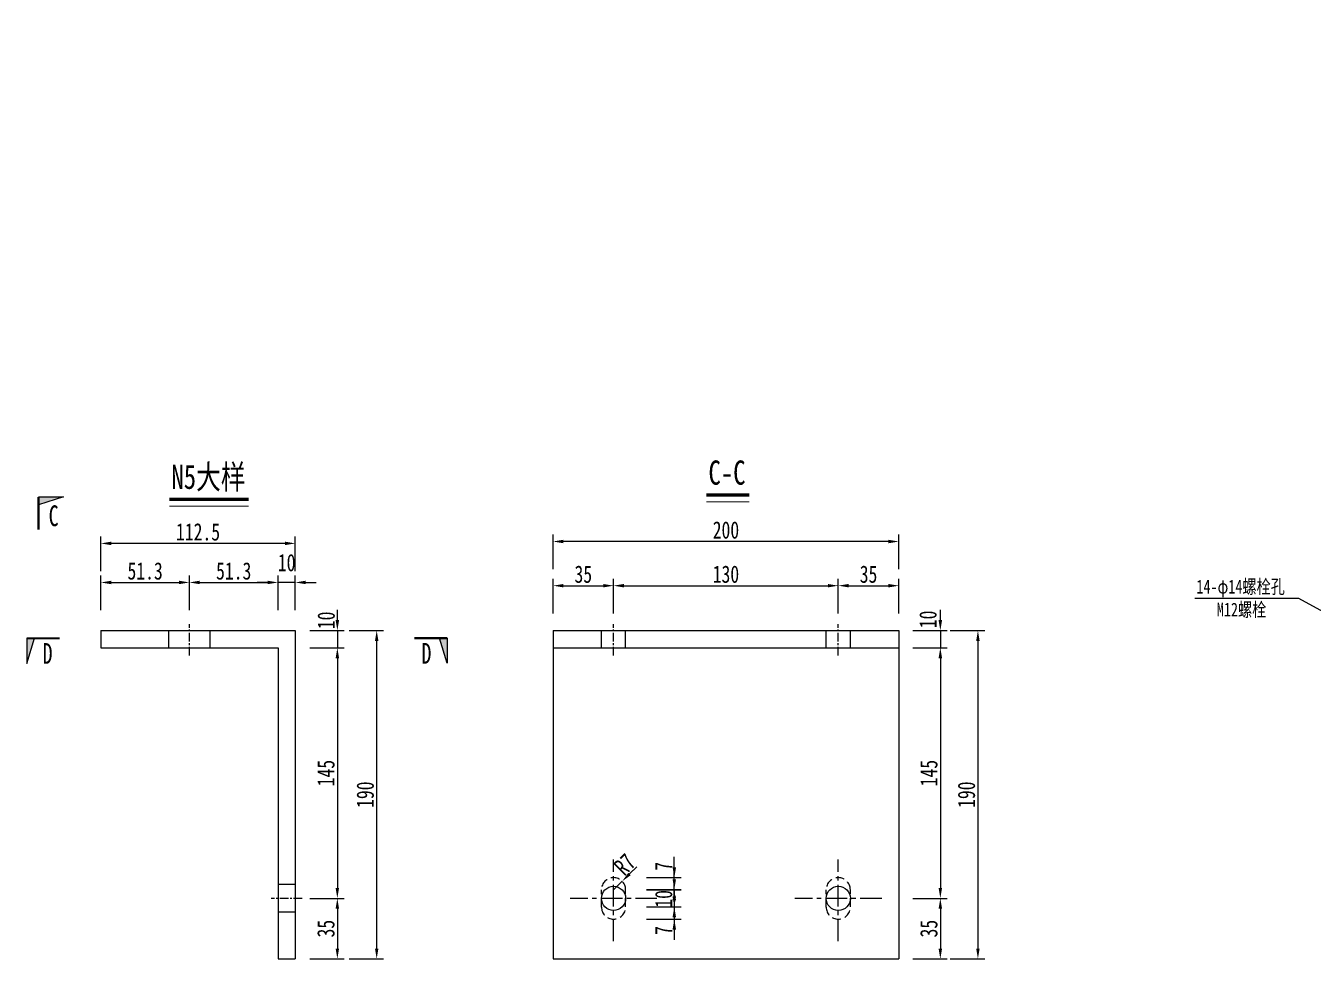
# Model space of a CAD drawing. Extents: x 98573 to 114325, y 0 to 100142.
# Drawn here: x 100269 to 101014, y 71284 to 71827 of the extents above; entities that cross this region are included whole.
import ezdxf
from ezdxf.enums import TextEntityAlignment as Align

# ---------------------------------------------------------------- set-up
doc = ezdxf.new("R2010")
doc.units = 0
doc.header["$MEASUREMENT"] = 0
doc.linetypes.add('CENTERX2', pattern=[4, 2.5, -0.5, 0.5, -0.5])
doc.linetypes.add('DASHED2', pattern=[0.375, 0.25, -0.125])
doc.layers.get('0').update_dxf_attribs({"lineweight": 13})
doc.layers.get('Defpoints').update_dxf_attribs({"color": 9, "lineweight": 5})
for name, color, linetype, lineweight in [('dashed', 4, 'DASHED2', 5), ('中心线', 2, 'CENTERX2', 15), ('文字', 7, 'Continuous', 5), ('文字说明', 7, 'Continuous', 5), ('标注', 4, 'Continuous', 13), ('细线', 4, 'Continuous', 13), ('钢板双线', 1, 'Continuous', 13)]:
    doc.layers.add(name, color=color, linetype=linetype, lineweight=lineweight)
doc.styles.get("Standard").update_dxf_attribs({"font": '仿宋_GB2312.ttf', "width": 0.75})
doc.dimstyles.new('0.1', dxfattribs={"dimscale": 0, "dimtxt": 2.5, "dimasz": 1.5, "dimexe": 1, "dimexo": 1, "dimgap": 0.4, "dimtad": 1, "dimdec": 1, "dimdsep": 46, "dimtxsty": 'Standard', "dimcen": 0.2, "dimclrd": 256, "dimclre": 256, "dimclrt": 256, "dimadec": 3, "dimazin": 2, "dimtfac": 1, "dimtdec": 1, "dimtmove": 2, "dimatfit": 3, "dimfxl": 4, "dimfxlon": 1, "dimtolj": 1, "dimtzin": 0, "dimlwd": -1, "dimlwe": -1, "dimarcsym": 0})

# ---------------------------------------------------------------- blocks, each defined once
blk = doc.blocks.new('*D1294')
at = {"layer": 'Defpoints', "color": 0, "transparency": 16777216}
for p in [(100363.56, 71505.28), (100312.31, 71477.47), (100363.56, 71477.47)]:
    blk.add_point(p, dxfattribs=at)
at = {"layer": '标注', "transparency": 16777216}
for p, q in [((100312.31, 71489.28), (100312.31, 71509.28)), ((100363.56, 71489.28), (100363.56, 71509.28))]:
    blk.add_line(p, q, dxfattribs=at)
at = {"layer": '标注', "color": 4, "transparency": 16777216}
blk.add_line((100318.31, 71505.28), (100357.56, 71505.28), dxfattribs=at)
for points in [[(100318.31, 71506.28), (100318.31, 71504.28), (100312.31, 71505.28)], [(100357.56, 71506.28), (100357.56, 71504.28), (100363.56, 71505.28)]]:
    blk.add_solid(points, dxfattribs=at)
at = {"layer": '标注', "transparency": 16777216, "insert": (100337.94, 71511.88), "char_height": 10, "attachment_point": 5}
blk.add_mtext('\\A1;51.3', dxfattribs=at)
blk = doc.blocks.new('*D1295')
at = {"layer": 'Defpoints', "color": 0, "transparency": 16777216}
for p in [(100414.81, 71505.28), (100363.56, 71477.47), (100414.81, 71467.47)]:
    blk.add_point(p, dxfattribs=at)
at = {"layer": '标注', "transparency": 16777216}
for p, q in [((100363.56, 71489.28), (100363.56, 71509.28)), ((100414.81, 71489.28), (100414.81, 71509.28))]:
    blk.add_line(p, q, dxfattribs=at)
at = {"layer": '标注', "color": 4, "transparency": 16777216}
blk.add_line((100369.56, 71505.28), (100408.81, 71505.28), dxfattribs=at)
for points in [[(100369.56, 71506.28), (100369.56, 71504.28), (100363.56, 71505.28)], [(100408.81, 71506.28), (100408.81, 71504.28), (100414.81, 71505.28)]]:
    blk.add_solid(points, dxfattribs=at)
at = {"layer": '标注', "transparency": 16777216, "insert": (100389.19, 71511.88), "char_height": 10, "attachment_point": 5}
blk.add_mtext('\\A1;51.3', dxfattribs=at)
blk = doc.blocks.new('*D1296')
at = {"layer": 'Defpoints', "color": 0, "transparency": 16777216}
for p in [(100414.81, 71505.28), (100414.81, 71458.21), (100424.81, 71458.21)]:
    blk.add_point(p, dxfattribs=at)
at = {"layer": '标注', "transparency": 16777216}
for p, q in [((100414.81, 71489.28), (100414.81, 71509.28)), ((100424.81, 71489.28), (100424.81, 71509.28))]:
    blk.add_line(p, q, dxfattribs=at)
at = {"layer": '标注', "color": 4, "transparency": 16777216}
for p, q in [((100408.81, 71505.28), (100402.81, 71505.28)), ((100424.81, 71505.28), (100414.81, 71505.28)), ((100430.81, 71505.28), (100436.81, 71505.28))]:
    blk.add_line(p, q, dxfattribs=at)
for points in [[(100408.81, 71506.28), (100408.81, 71504.28), (100414.81, 71505.28)], [(100430.81, 71506.28), (100430.81, 71504.28), (100424.81, 71505.28)]]:
    blk.add_solid(points, dxfattribs=at)
at = {"layer": '标注', "transparency": 16777216, "insert": (100419.81, 71516.68), "char_height": 10, "attachment_point": 5}
blk.add_mtext('\\A1;10', dxfattribs=at)
blk = doc.blocks.new('*D1297')
at = {"layer": 'Defpoints', "color": 0, "transparency": 16777216}
for p in [(100312.31, 71527.88), (100312.31, 71477.47), (100424.81, 71477.47)]:
    blk.add_point(p, dxfattribs=at)
at = {"layer": '标注', "transparency": 16777216}
for p, q in [((100312.31, 71511.88), (100312.31, 71531.88)), ((100424.81, 71511.88), (100424.81, 71531.88))]:
    blk.add_line(p, q, dxfattribs=at)
at = {"layer": '标注', "color": 4, "transparency": 16777216}
blk.add_line((100418.81, 71527.88), (100318.31, 71527.88), dxfattribs=at)
for points in [[(100318.31, 71528.88), (100318.31, 71526.88), (100312.31, 71527.88)], [(100418.81, 71528.88), (100418.81, 71526.88), (100424.81, 71527.88)]]:
    blk.add_solid(points, dxfattribs=at)
at = {"layer": '标注', "transparency": 16777216, "insert": (100368.56, 71534.48), "char_height": 10, "attachment_point": 5}
blk.add_mtext('\\A1;112.5', dxfattribs=at)
blk = doc.blocks.new('*D1298')
at = {"layer": 'Defpoints', "color": 0, "transparency": 16777216}
for p in [(100407.66, 71467.47), (100424.81, 71322.47), (100449.14, 71322.47)]:
    blk.add_point(p, dxfattribs=at)
at = {"layer": '标注', "transparency": 16777216}
for p, q in [((100433.14, 71467.47), (100453.14, 71467.47)), ((100433.14, 71322.47), (100453.14, 71322.47))]:
    blk.add_line(p, q, dxfattribs=at)
at = {"layer": '标注', "color": 4, "transparency": 16777216}
blk.add_line((100449.14, 71461.47), (100449.14, 71328.47), dxfattribs=at)
for points in [[(100448.14, 71461.47), (100450.14, 71461.47), (100449.14, 71467.47)], [(100448.14, 71328.47), (100450.14, 71328.47), (100449.14, 71322.47)]]:
    blk.add_solid(points, dxfattribs=at)
at = {"layer": '标注', "transparency": 16777216, "insert": (100442.54, 71394.97), "char_height": 10, "attachment_point": 5, "rotation": 90}
blk.add_mtext('\\A1;145', dxfattribs=at)
blk = doc.blocks.new('*D1299')
at = {"layer": 'Defpoints', "color": 0, "transparency": 16777216}
for p in [(100424.81, 71322.47), (100422.5, 71287.47), (100449.14, 71287.47)]:
    blk.add_point(p, dxfattribs=at)
at = {"layer": '标注', "transparency": 16777216}
for p, q in [((100433.14, 71322.47), (100453.14, 71322.47)), ((100433.14, 71287.47), (100453.14, 71287.47))]:
    blk.add_line(p, q, dxfattribs=at)
at = {"layer": '标注', "color": 4, "transparency": 16777216}
blk.add_line((100449.14, 71316.47), (100449.14, 71293.47), dxfattribs=at)
for points in [[(100448.14, 71316.47), (100450.14, 71316.47), (100449.14, 71322.47)], [(100448.14, 71293.47), (100450.14, 71293.47), (100449.14, 71287.47)]]:
    blk.add_solid(points, dxfattribs=at)
at = {"layer": '标注', "transparency": 16777216, "insert": (100442.54, 71304.97), "char_height": 10, "attachment_point": 5, "rotation": 90}
blk.add_mtext('\\A1;35', dxfattribs=at)
blk = doc.blocks.new('*D1300')
at = {"layer": 'Defpoints', "color": 0, "transparency": 16777216}
for p in [(100424.81, 71477.47), (100471.91, 71477.47), (100424.81, 71287.47)]:
    blk.add_point(p, dxfattribs=at)
at = {"layer": '标注', "transparency": 16777216}
for p, q in [((100455.91, 71477.47), (100475.91, 71477.47)), ((100455.91, 71287.47), (100475.91, 71287.47))]:
    blk.add_line(p, q, dxfattribs=at)
at = {"layer": '标注', "color": 4, "transparency": 16777216}
blk.add_line((100471.91, 71293.47), (100471.91, 71471.47), dxfattribs=at)
for points in [[(100470.91, 71471.47), (100472.91, 71471.47), (100471.91, 71477.47)], [(100470.91, 71293.47), (100472.91, 71293.47), (100471.91, 71287.47)]]:
    blk.add_solid(points, dxfattribs=at)
at = {"layer": '标注', "transparency": 16777216, "insert": (100465.31, 71382.47), "char_height": 10, "attachment_point": 5, "rotation": 90}
blk.add_mtext('\\A1;190', dxfattribs=at)
blk = doc.blocks.new('*D1301')
at = {"layer": 'Defpoints', "color": 0, "transparency": 16777216}
for p in [(100399.14, 71477.47), (100399.14, 71467.47), (100449.14, 71467.47)]:
    blk.add_point(p, dxfattribs=at)
at = {"layer": '标注', "color": 4, "transparency": 16777216}
for p, q in [((100449.14, 71483.47), (100449.14, 71489.47)), ((100449.14, 71477.47), (100449.14, 71467.47)), ((100449.14, 71461.47), (100449.14, 71455.47))]:
    blk.add_line(p, q, dxfattribs=at)
at = {"layer": '标注', "transparency": 16777216}
for p, q in [((100433.14, 71477.47), (100453.14, 71477.47)), ((100433.14, 71467.47), (100453.14, 71467.47))]:
    blk.add_line(p, q, dxfattribs=at)
at = {"layer": '标注', "color": 4, "transparency": 16777216}
for points in [[(100448.14, 71483.47), (100450.14, 71483.47), (100449.14, 71477.47)], [(100448.14, 71461.47), (100450.14, 71461.47), (100449.14, 71467.47)]]:
    blk.add_solid(points, dxfattribs=at)
at = {"layer": '标注', "transparency": 16777216, "insert": (100442.71, 71483.35), "char_height": 10, "attachment_point": 5, "rotation": 90}
blk.add_mtext('\\A1;10', dxfattribs=at)
blk = doc.blocks.new('*D1302')
at = {"layer": 'Defpoints', "color": 0, "transparency": 16777216}
for p in [(100573.92, 71528.97), (100573.92, 71477.47), (100773.92, 71477.47)]:
    blk.add_point(p, dxfattribs=at)
at = {"layer": '标注', "transparency": 16777216}
for p, q in [((100573.92, 71512.97), (100573.92, 71532.97)), ((100773.92, 71512.97), (100773.92, 71532.97))]:
    blk.add_line(p, q, dxfattribs=at)
at = {"layer": '标注', "color": 4, "transparency": 16777216}
blk.add_line((100767.92, 71528.97), (100579.92, 71528.97), dxfattribs=at)
for points in [[(100579.92, 71529.97), (100579.92, 71527.97), (100573.92, 71528.97)], [(100767.92, 71529.97), (100767.92, 71527.97), (100773.92, 71528.97)]]:
    blk.add_solid(points, dxfattribs=at)
at = {"layer": '标注', "transparency": 16777216, "insert": (100673.92, 71535.57), "char_height": 10, "attachment_point": 5}
blk.add_mtext('\\A1;200', dxfattribs=at)
blk = doc.blocks.new('*D1303')
at = {"layer": 'Defpoints', "color": 0, "transparency": 16777216}
for p in [(100754.25, 71477.47), (100754.25, 71467.47), (100797.95, 71467.47)]:
    blk.add_point(p, dxfattribs=at)
at = {"layer": '标注', "color": 4, "transparency": 16777216}
for p, q in [((100797.95, 71483.47), (100797.95, 71489.47)), ((100797.95, 71477.47), (100797.95, 71467.47)), ((100797.95, 71461.47), (100797.95, 71455.47))]:
    blk.add_line(p, q, dxfattribs=at)
at = {"layer": '标注', "transparency": 16777216}
for p, q in [((100781.95, 71477.47), (100801.95, 71477.47)), ((100781.95, 71467.47), (100801.95, 71467.47))]:
    blk.add_line(p, q, dxfattribs=at)
at = {"layer": '标注', "color": 4, "transparency": 16777216}
for points in [[(100796.95, 71483.47), (100798.95, 71483.47), (100797.95, 71477.47)], [(100796.95, 71461.47), (100798.95, 71461.47), (100797.95, 71467.47)]]:
    blk.add_solid(points, dxfattribs=at)
at = {"layer": '标注', "transparency": 16777216, "insert": (100790.84, 71483.91), "char_height": 10, "attachment_point": 5, "rotation": 90}
blk.add_mtext('\\A1;10', dxfattribs=at)
blk = doc.blocks.new('*D1304')
at = {"layer": 'Defpoints', "color": 0, "transparency": 16777216}
for p in [(100762.52, 71467.47), (100738.92, 71322.47), (100797.95, 71322.47)]:
    blk.add_point(p, dxfattribs=at)
at = {"layer": '标注', "transparency": 16777216}
for p, q in [((100781.95, 71467.47), (100801.95, 71467.47)), ((100781.95, 71322.47), (100801.95, 71322.47))]:
    blk.add_line(p, q, dxfattribs=at)
at = {"layer": '标注', "color": 4, "transparency": 16777216}
blk.add_line((100797.95, 71461.47), (100797.95, 71328.47), dxfattribs=at)
for points in [[(100796.95, 71461.47), (100798.95, 71461.47), (100797.95, 71467.47)], [(100796.95, 71328.47), (100798.95, 71328.47), (100797.95, 71322.47)]]:
    blk.add_solid(points, dxfattribs=at)
at = {"layer": '标注', "transparency": 16777216, "insert": (100791.35, 71394.97), "char_height": 10, "attachment_point": 5, "rotation": 90}
blk.add_mtext('\\A1;145', dxfattribs=at)
blk = doc.blocks.new('*D1305')
at = {"layer": 'Defpoints', "color": 0, "transparency": 16777216}
for p in [(100773.92, 71477.47), (100773.92, 71287.47), (100819.68, 71287.47)]:
    blk.add_point(p, dxfattribs=at)
at = {"layer": '标注', "transparency": 16777216}
for p, q in [((100803.68, 71477.47), (100823.68, 71477.47)), ((100803.68, 71287.47), (100823.68, 71287.47))]:
    blk.add_line(p, q, dxfattribs=at)
at = {"layer": '标注', "color": 4, "transparency": 16777216}
blk.add_line((100819.68, 71471.47), (100819.68, 71293.47), dxfattribs=at)
for points in [[(100818.68, 71471.47), (100820.68, 71471.47), (100819.68, 71477.47)], [(100818.68, 71293.47), (100820.68, 71293.47), (100819.68, 71287.47)]]:
    blk.add_solid(points, dxfattribs=at)
at = {"layer": '标注', "transparency": 16777216, "insert": (100813.08, 71382.47), "char_height": 10, "attachment_point": 5, "rotation": 90}
blk.add_mtext('\\A1;190', dxfattribs=at)
blk = doc.blocks.new('*D1306')
at = {"layer": 'Defpoints', "color": 0, "transparency": 16777216}
for p in [(100728.57, 71322.47), (100728.57, 71287.47), (100797.95, 71287.47)]:
    blk.add_point(p, dxfattribs=at)
at = {"layer": '标注', "transparency": 16777216}
for p, q in [((100781.95, 71322.47), (100801.95, 71322.47)), ((100781.95, 71287.47), (100801.95, 71287.47))]:
    blk.add_line(p, q, dxfattribs=at)
at = {"layer": '标注', "color": 4, "transparency": 16777216}
blk.add_line((100797.95, 71316.47), (100797.95, 71293.47), dxfattribs=at)
for points in [[(100796.95, 71316.47), (100798.95, 71316.47), (100797.95, 71322.47)], [(100796.95, 71293.47), (100798.95, 71293.47), (100797.95, 71287.47)]]:
    blk.add_solid(points, dxfattribs=at)
at = {"layer": '标注', "transparency": 16777216, "insert": (100791.35, 71304.97), "char_height": 10, "attachment_point": 5, "rotation": 90}
blk.add_mtext('\\A1;35', dxfattribs=at)
blk = doc.blocks.new('*D1307')
at = {"layer": 'Defpoints', "color": 0, "transparency": 16777216}
for p in [(100608.92, 71503.41), (100573.92, 71477.47), (100608.92, 71477.47)]:
    blk.add_point(p, dxfattribs=at)
at = {"layer": '标注', "transparency": 16777216}
for p, q in [((100573.92, 71487.41), (100573.92, 71507.41)), ((100608.92, 71487.41), (100608.92, 71507.41))]:
    blk.add_line(p, q, dxfattribs=at)
at = {"layer": '标注', "color": 4, "transparency": 16777216}
blk.add_line((100579.92, 71503.41), (100602.92, 71503.41), dxfattribs=at)
for points in [[(100579.92, 71504.41), (100579.92, 71502.41), (100573.92, 71503.41)], [(100602.92, 71504.41), (100602.92, 71502.41), (100608.92, 71503.41)]]:
    blk.add_solid(points, dxfattribs=at)
at = {"layer": '标注', "transparency": 16777216, "insert": (100591.42, 71510.01), "char_height": 10, "attachment_point": 5}
blk.add_mtext('\\A1;35', dxfattribs=at)
blk = doc.blocks.new('*D1308')
at = {"layer": 'Defpoints', "color": 0, "transparency": 16777216}
for p in [(100738.92, 71503.41), (100738.92, 71477.47), (100608.92, 71472.08)]:
    blk.add_point(p, dxfattribs=at)
at = {"layer": '标注', "transparency": 16777216}
for p, q in [((100608.92, 71487.41), (100608.92, 71507.41)), ((100738.92, 71487.41), (100738.92, 71507.41))]:
    blk.add_line(p, q, dxfattribs=at)
at = {"layer": '标注', "color": 4, "transparency": 16777216}
blk.add_line((100614.92, 71503.41), (100732.92, 71503.41), dxfattribs=at)
for points in [[(100614.92, 71504.41), (100614.92, 71502.41), (100608.92, 71503.41)], [(100732.92, 71504.41), (100732.92, 71502.41), (100738.92, 71503.41)]]:
    blk.add_solid(points, dxfattribs=at)
at = {"layer": '标注', "transparency": 16777216, "insert": (100673.92, 71510.01), "char_height": 10, "attachment_point": 5}
blk.add_mtext('\\A1;130', dxfattribs=at)
blk = doc.blocks.new('*D1023')
at = {"layer": 'Defpoints', "color": 0, "transparency": 16777216}
for p in [(100773.92, 71503.41), (100738.92, 71472.08), (100773.92, 71472.47)]:
    blk.add_point(p, dxfattribs=at)
at = {"layer": '标注', "transparency": 16777216}
for p, q in [((100738.92, 71487.41), (100738.92, 71507.41)), ((100773.92, 71487.41), (100773.92, 71507.41))]:
    blk.add_line(p, q, dxfattribs=at)
at = {"layer": '标注', "color": 4, "transparency": 16777216}
blk.add_line((100744.92, 71503.41), (100767.92, 71503.41), dxfattribs=at)
for points in [[(100744.92, 71504.41), (100744.92, 71502.41), (100738.92, 71503.41)], [(100767.92, 71504.41), (100767.92, 71502.41), (100773.92, 71503.41)]]:
    blk.add_solid(points, dxfattribs=at)
at = {"layer": '标注', "transparency": 16777216, "insert": (100756.42, 71510.01), "char_height": 10, "attachment_point": 5}
blk.add_mtext('\\A1;35', dxfattribs=at)
blk = doc.blocks.new('2')
blk.add_hatch(color=256).paths.add_polyline_path([(284.16, 510.9), (287.79, 509.77), (287.79, 510.9)])
for p, q in [((287.79, 510.9), (284.16, 510.9)), ((284.16, 510.9), (287.79, 509.77))]:
    blk.add_line(p, q)
at = {"const_width": 0.3}
blk.add_lwpolyline([(287.79, 506.15), (287.79, 510.9)], dxfattribs=at)
at = {"width": 0.7}
blk.add_attdef('A', text='', height=3.5, dxfattribs=at).set_placement((285.6, 507.89), align=Align.MIDDLE_CENTER)
blk = doc.blocks.new('*D1164')
at = {"layer": 'Defpoints', "color": 0, "transparency": 16777216}
for p in [(100916.35, 72621.15), (100823.35, 72569.75), (100916.35, 47180.77)]:
    blk.add_point(p, dxfattribs=at)
at = {"layer": '标注', "transparency": 16777216}
for p, q in [((100823.35, 72592.58), (100823.35, 72628.3)), ((100916.35, 72592.58), (100916.35, 72628.3))]:
    blk.add_line(p, q, dxfattribs=at)
at = {"layer": '标注', "color": 4, "transparency": 16777216}
blk.add_line((100834.07, 72621.15), (100905.64, 72621.15), dxfattribs=at)
for points in [[(100834.07, 72622.94), (100834.07, 72619.37), (100823.35, 72621.15)], [(100905.64, 72622.94), (100905.64, 72619.37), (100916.35, 72621.15)]]:
    blk.add_solid(points, dxfattribs=at)
at = {"layer": '标注', "transparency": 16777216, "insert": (100869.85, 72632.94), "char_height": 17.857, "attachment_point": 5}
blk.add_mtext('\\A1;93', dxfattribs=at)
blk = doc.blocks.new('*D1337')
at = {"layer": 'Defpoints', "color": 0, "transparency": 16777216}
for p in [(100615.92, 71327.59), (100615.92, 71317.59), (100644.06, 71317.59)]:
    blk.add_point(p, dxfattribs=at)
at = {"layer": '标注', "color": 4, "transparency": 16777216}
for p, q in [((100644.06, 71333.59), (100644.06, 71339.59)), ((100644.06, 71327.59), (100644.06, 71317.59)), ((100644.06, 71311.59), (100644.06, 71305.59))]:
    blk.add_line(p, q, dxfattribs=at)
at = {"layer": '标注', "transparency": 16777216}
for p, q in [((100628.06, 71327.59), (100648.06, 71327.59)), ((100628.06, 71317.59), (100648.06, 71317.59))]:
    blk.add_line(p, q, dxfattribs=at)
at = {"layer": '标注', "color": 4, "transparency": 16777216}
for points in [[(100643.06, 71333.59), (100645.06, 71333.59), (100644.06, 71327.59)], [(100643.06, 71311.59), (100645.06, 71311.59), (100644.06, 71317.59)]]:
    blk.add_solid(points, dxfattribs=at)
at = {"layer": '标注', "transparency": 16777216, "insert": (100637.95, 71322.2), "char_height": 10, "attachment_point": 5, "rotation": 90}
blk.add_mtext('\\A1;10', dxfattribs=at)
blk = doc.blocks.new('*D1338')
at = {"layer": 'Defpoints', "color": 0, "transparency": 16777216}
for p in [(100613.9, 71332.39), (100608.92, 71327.47)]:
    blk.add_point(p, dxfattribs=at)
at = {"layer": '标注', "color": 4, "transparency": 16777216}
for p, q in [((100618.17, 71336.6), (100622.44, 71340.82)), ((100608.92, 71327.47), (100613.9, 71332.39))]:
    blk.add_line(p, q, dxfattribs=at)
blk.add_solid([(100617.46, 71337.32), (100618.87, 71335.89), (100613.9, 71332.39)], dxfattribs=at)
at = {"layer": '标注', "transparency": 16777216, "insert": (100615.35, 71342.16), "char_height": 10, "attachment_point": 5, "rotation": 44.62925}
blk.add_mtext('\\A1;R7', dxfattribs=at)
blk = doc.blocks.new('*D1109')
at = {"layer": 'Defpoints', "color": 0, "transparency": 16777216}
for p in [(100615.92, 71317.59), (100608.92, 71310.47), (100644.06, 71310.47)]:
    blk.add_point(p, dxfattribs=at)
at = {"layer": '标注', "color": 4, "transparency": 16777216}
for p, q in [((100644.06, 71323.59), (100644.06, 71329.59)), ((100644.06, 71317.59), (100644.06, 71310.47)), ((100644.06, 71304.47), (100644.06, 71298.47))]:
    blk.add_line(p, q, dxfattribs=at)
at = {"layer": '标注', "transparency": 16777216}
for p, q in [((100628.06, 71317.59), (100648.06, 71317.59)), ((100628.06, 71310.47), (100648.06, 71310.47))]:
    blk.add_line(p, q, dxfattribs=at)
at = {"layer": '标注', "color": 4, "transparency": 16777216}
for points in [[(100643.06, 71323.59), (100645.06, 71323.59), (100644.06, 71317.59)], [(100643.06, 71304.47), (100645.06, 71304.47), (100644.06, 71310.47)]]:
    blk.add_solid(points, dxfattribs=at)
at = {"layer": '标注', "transparency": 16777216, "insert": (100637.89, 71303.92), "char_height": 10, "attachment_point": 5, "rotation": 90}
blk.add_mtext('\\A1;7', dxfattribs=at)
blk = doc.blocks.new('*D898')
at = {"layer": 'Defpoints', "color": 0, "transparency": 16777216}
for p in [(100608.92, 71334.47), (100644.06, 71334.47), (100615.92, 71327.36)]:
    blk.add_point(p, dxfattribs=at)
at = {"layer": '标注', "color": 4, "transparency": 16777216}
for p, q in [((100644.06, 71340.47), (100644.06, 71346.47)), ((100644.06, 71327.36), (100644.06, 71334.47)), ((100644.06, 71321.36), (100644.06, 71315.36))]:
    blk.add_line(p, q, dxfattribs=at)
at = {"layer": '标注', "transparency": 16777216}
for p, q in [((100628.06, 71334.47), (100648.06, 71334.47)), ((100628.06, 71327.36), (100648.06, 71327.36))]:
    blk.add_line(p, q, dxfattribs=at)
at = {"layer": '标注', "color": 4, "transparency": 16777216}
for points in [[(100643.06, 71340.47), (100645.06, 71340.47), (100644.06, 71334.47)], [(100643.06, 71321.36), (100645.06, 71321.36), (100644.06, 71327.36)]]:
    blk.add_solid(points, dxfattribs=at)
at = {"layer": '标注', "transparency": 16777216, "insert": (100637.89, 71341.03), "char_height": 10, "attachment_point": 5, "rotation": 90}
blk.add_mtext('\\A1;7', dxfattribs=at)

msp = doc.modelspace()

# ---------------------------------------------------------------- linework, layer by layer
for centre in [(100608.9157, 71322.47183), (100738.9157, 71322.47183)]:
    msp.add_circle(centre, 7)
at = {"layer": 'dashed', "ltscale": 20}
for p, q in [((100615.9157, 71317.5864), (100615.9157, 71327.5864)), ((100745.9157, 71317.5864), (100745.9157, 71327.5864)), ((100601.9157, 71317.47183), (100601.9157, 71327.47183)), ((100731.9157, 71317.47183), (100731.9157, 71327.47183))]:
    msp.add_line(p, q, dxfattribs=at)
for centre, start, end in [((100608.9157, 71327.47183), 0, 180), ((100738.9157, 71327.47183), 0, 180), ((100608.9157, 71317.47183), 180, 0), ((100738.9157, 71317.47183), 180, 0)]:
    msp.add_arc(centre, 7, start, end, dxfattribs=at)
at = {"layer": '中心线', "ltscale": 2}
for p, q in [((100363.56129, 71463.07895), (100363.56129, 71481.08007)), ((100608.9157, 71463.07895), (100608.9157, 71481.08007)), ((100738.9157, 71463.07895), (100738.9157, 71481.08007)), ((100428.81185, 71322.47183), (100410.81073, 71322.47183))]:
    msp.add_line(p, q, dxfattribs=at)
at = {"layer": '中心线', "ltscale": 5}
for p, q in [((100608.9157, 71297.7892), (100608.9157, 71345.07269)), ((100738.9157, 71297.7892), (100738.9157, 71345.07269)), ((100634.0214, 71322.47183), (100583.81, 71322.47183)), ((100764.0214, 71322.47183), (100713.81, 71322.47183))]:
    msp.add_line(p, q, dxfattribs=at)
at = {"layer": '文字', "const_width": 2}
for points in [[(100351.86151, 71553.40078), (100397.89953, 71553.40078)], [(100662.55618, 71555.85286), (100687.36896, 71555.85286)]]:
    msp.add_lwpolyline(points, dxfattribs=at)
at = {"layer": '文字', "ltscale": 100, "const_width": 0.6}
for points in [[(100662.55618, 71551.85286), (100687.36896, 71551.85286)], [(100351.86151, 71549.40078), (100397.89953, 71549.40078)]]:
    msp.add_lwpolyline(points, dxfattribs=at)
at = {"layer": '标注'}
msp.add_line((101005.17902, 71496.2465), (101046.67422, 71473.26246), dxfattribs=at)
at = {"layer": '细线'}
msp.add_line((100945.218, 71496.2465), (101005.17902, 71496.2465), dxfattribs=at)
at = {"layer": '钢板双线'}
for p, q in [((100312.31129, 71477.47183), (100424.81129, 71477.47183)), ((100312.31129, 71477.47183), (100312.31129, 71467.47183)), ((100351.41393, 71477.47183), (100351.41393, 71467.47183)), ((100375.41393, 71477.47183), (100375.41393, 71467.47183)), ((100424.81129, 71477.47183), (100424.81129, 71287.47183)), ((100573.9157, 71477.47183), (100773.9157, 71477.47183)), ((100573.9157, 71477.47183), (100573.9157, 71287.47183)), ((100601.92102, 71467.47183), (100601.92102, 71477.47183)), ((100615.9157, 71467.47183), (100615.9157, 71477.47183)), ((100731.92102, 71467.47183), (100731.92102, 71477.47183)), ((100745.9157, 71467.47183), (100745.9157, 71477.47183)), ((100773.9157, 71477.47183), (100773.9157, 71287.47183)), ((100312.31129, 71467.47183), (100414.81129, 71467.47183)), ((100414.81129, 71467.47183), (100414.81129, 71287.47183)), ((100573.9157, 71467.47183), (100773.9157, 71467.47183)), ((100424.81129, 71330.47183), (100414.81129, 71330.47183)), ((100424.81129, 71314.47183), (100414.81129, 71314.47183)), ((100414.81129, 71287.47183), (100424.81129, 71287.47183)), ((100573.9157, 71287.47183), (100773.9157, 71287.47183))]:
    msp.add_line(p, q, dxfattribs=at)

# ---------------------------------------------------------------- block references
ref = msp.add_blockref('2', (101427.42151, 69511.20575), dxfattribs=dict(xscale=-4, yscale=4, zscale=4))
ref.add_attrib('A', 'C', dxfattribs={"height": 12, "width": 0.7}).set_placement((100285.02884, 71543.86975), align=Align.MIDDLE_CENTER)
ref = msp.add_blockref('2', (102313.07649, 70321.80451), dxfattribs=dict(xscale=4, yscale=4, zscale=4, rotation=90))
ref.add_attrib('A', 'D', dxfattribs={"height": 12, "width": 0.7}).set_placement((100281.51518, 71464.19717), align=Align.MIDDLE_CENTER)
ref = msp.add_blockref('2', (98469.09831, 70321.88201), dxfattribs=dict(xscale=-4, yscale=4, zscale=4, rotation=270))
ref.add_attrib('A', 'D', dxfattribs={"height": 12, "width": 0.7}).set_placement((100500.65961, 71464.27467), align=Align.MIDDLE_CENTER)

# ---------------------------------------------------------------- texts
at = {"layer": '文字说明', "width": 0.75}
for s, height, p in [('N5大样', 14, (100353.14122, 71559.40078)), ('C-C', 14, (100663.8359, 71561.85286)), ('14-φ14螺栓孔', 8, (100946.08325, 71498.86684)), ('M12螺栓', 8, (100957.8924, 71485.58386))]:
    msp.add_text(s, height=height, dxfattribs=at).set_placement(p)

# ---------------------------------------------------------------- dimensions: what is measured, and where the dimension line sits
at = {"layer": '标注'}
for base, p1, p2, override, picture, middle in [((100916.35221, 72621.15284), (100823.35221, 72569.75008), (100916.35221, 47180.76654), {"dimscale": 7.142857, "dimclrd": 4}, '*D1164', (100869.85221, 72632.93856)), ((100573.9157, 71528.97217), (100773.9157, 71477.47183), (100573.9157, 71477.47183), {"dimscale": 4, "dimclrd": 4}, '*D1302', (100673.9157, 71535.57217)), ((100414.81129, 71505.27519), (100424.81129, 71458.20734), (100414.81129, 71458.20734), {"dimscale": 4, "dimclrd": 4}, '*D1296', (100419.81129, 71516.67519)), ((100363.5612903572, 71505.2751895767), (100312.3112903572, 71477.4718345834), (100363.5612903572, 71477.4718345834), {"dimscale": 4, "dimclrd": 4}, '*D1294', (100337.9362903572, 71511.8751895767)), ((100414.8112903572, 71505.2751895767), (100363.5612903572, 71477.4718345834), (100414.8112903572, 71467.4718345834), {"dimscale": 4, "dimclrd": 4}, '*D1295', (100389.1862903572, 71511.8751895767)), ((100608.9157, 71503.40842), (100573.9157, 71477.47183), (100608.9157, 71477.47183), {"dimscale": 4, "dimclrd": 4}, '*D1307', (100591.4157, 71510.00842)), ((100738.9157, 71503.40842), (100608.9157, 71472.07951), (100738.9157, 71477.47183), {"dimscale": 4, "dimclrd": 4}, '*D1308', (100673.9157, 71510.00842)), ((100773.9157, 71503.40842), (100738.9157, 71472.07951), (100773.9157, 71472.47183), {"dimscale": 4, "dimclrd": 4}, '*D1023', (100756.4157, 71510.00842))]:
    dim = msp.add_linear_dim(base=base, p1=p1, p2=p2, dimstyle='0.1', override=override, dxfattribs=at)
    dim.commit()
    dim.dimension.update_dxf_attribs({"geometry": picture, "text_midpoint": middle})
dim = msp.add_linear_dim(base=(100312.31129, 71527.88129), p1=(100424.81129, 71477.47183), p2=(100312.31129, 71477.47183), text='112.5', dimstyle='0.1', override={"dimscale": 4, "dimclrd": 4}, dxfattribs=at)
dim.commit()
dim.dimension.update_dxf_attribs({"geometry": '*D1297', "text_midpoint": (100368.56129, 71534.48129)})
for base, p1, p2, picture, middle in [((100797.95266, 71467.47183), (100754.2522, 71477.47183), (100754.2522, 71467.47183), '*D1303', (100790.84467, 71483.90617)), ((100449.14161, 71467.47183), (100399.1399, 71477.47183), (100399.1399, 71467.47183), '*D1301', (100442.71473, 71483.35167)), ((100644.06365, 71317.5864), (100615.9157, 71327.5864), (100615.9157, 71317.5864), '*D1337', (100637.9478, 71322.20115))]:
    dim = msp.add_linear_dim(base=base, p1=p1, p2=p2, angle=90, dimstyle='0.1', override={"dimscale": 4, "dimclrd": 4}, dxfattribs=at)
    dim.commit()
    dim.dimension.update_dxf_attribs({"geometry": picture, "text_midpoint": middle, "dimtype": 160})
for base, p1, p2, picture, middle in [((100471.90842, 71477.47183), (100424.81129, 71287.47183), (100424.81129, 71477.47183), '*D1300', (100465.30842, 71382.47183)), ((100819.68017, 71287.47183), (100773.9157, 71477.47183), (100773.9157, 71287.47183), '*D1305', (100813.08017, 71382.47183)), ((100449.14161, 71322.47183), (100407.66313, 71467.47183), (100424.81129, 71322.47183), '*D1298', (100442.54161, 71394.97183)), ((100797.95266, 71322.47183), (100762.51932, 71467.47183), (100738.9157, 71322.47183), '*D1304', (100791.35266, 71394.97183)), ((100449.14161, 71287.47183), (100424.81129, 71322.47183), (100422.49828, 71287.47183), '*D1299', (100442.54161, 71304.97183)), ((100797.95266, 71287.47183), (100728.57083, 71322.47183), (100728.57083, 71287.47183), '*D1306', (100791.35266, 71304.97183))]:
    dim = msp.add_linear_dim(base=base, p1=p1, p2=p2, angle=90, dimstyle='0.1', override={"dimscale": 4, "dimclrd": 4}, dxfattribs=at)
    dim.commit()
    dim.dimension.update_dxf_attribs({"geometry": picture, "text_midpoint": middle})
dim = msp.add_radius_dim(center=(100608.9157, 71327.47183), mpoint=(100613.89737, 71332.38945), dimstyle='0.1', override={"dimscale": 4, "dimclrd": 4}, dxfattribs=at)
dim.commit()
dim.dimension.update_dxf_attribs({"geometry": '*D1338', "text_midpoint": (100615.35147, 71342.15741), "dimtype": 164})
for base, p1, p2, angle, picture, middle in [((100644.06365, 71334.47183), (100615.9157, 71327.35727), (100608.9157, 71334.47183), 270, '*D898', (100637.89289, 71341.02584)), ((100644.06365, 71310.47183), (100615.9157, 71317.5864), (100608.9157, 71310.47183), 90, '*D1109', (100637.89289, 71303.91783))]:
    dim = msp.add_linear_dim(base=base, p1=p1, p2=p2, angle=angle, text='7', dimstyle='0.1', override={"dimscale": 4, "dimclrd": 4}, dxfattribs=at)
    dim.commit()
    dim.dimension.update_dxf_attribs({"geometry": picture, "text_midpoint": middle, "dimtype": 160})

doc.saveas('drawing.dxf')
